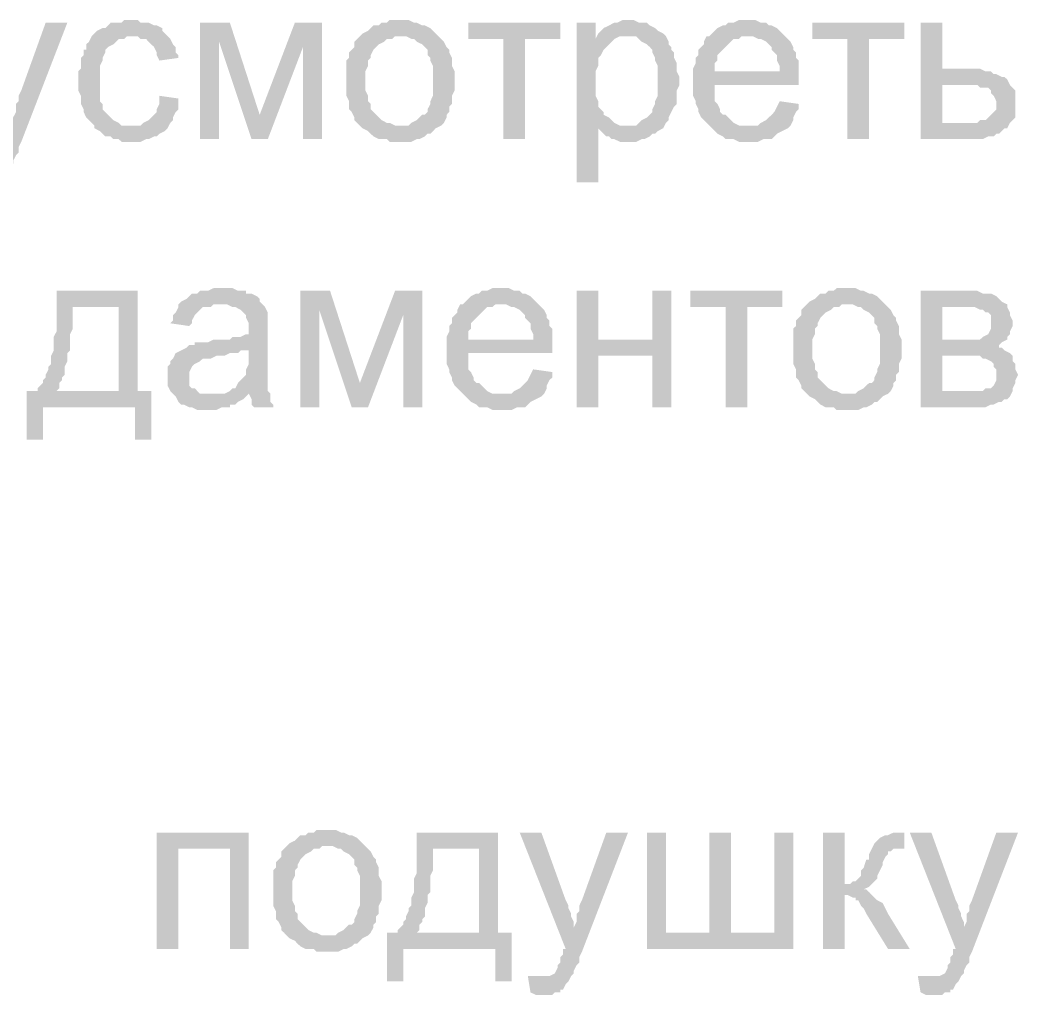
# Model space of a CAD drawing. Header units: millimetres. Extents: x -383313 to -161684, y -117025 to 99224.
# Drawn here: x -335871 to -334311, y -32438 to -30914 of the extents above; entities that cross this region are included whole.
import ezdxf

# ---------------------------------------------------------------- set-up
doc = ezdxf.new("R2010")
doc.units = ezdxf.units.MM
doc.header["$MEASUREMENT"] = 0
doc.layers.add('PDF_Solid Fills', color=7, linetype='Continuous')

# ---------------------------------------------------------------- blocks, each defined once
blk = doc.blocks.new('A$Cf5759c35')
at = {"layer": 'PDF_Solid Fills'}
for points in [[(22766.7, -12649.2), (22754, -12649.2), (22749.8, -12653.4), (22732.8, -12653.4), (22728.6, -12657.7), (22724.4, -12661.9), (22720.1, -12661.9), (22711.7, -12666.1), (22707.4, -12670.4), (22703.2, -12674.6), (22699, -12683.1), (22694.7, -12687.3), (22694.7, -12695.8), (22690.5, -12695.8), (22690.5, -12704.2), (22686.3, -12708.5), (22686.3, -12716.9), (22686.3, -12725.4), (22682, -12729.6), (22682, -12738.1), (22682, -12746.6), (22682, -12755), (22682, -12759.3), (22686.3, -12767.7), (22686.3, -12776.2), (22686.3, -12780.4), (22690.5, -12788.9), (22690.5, -12793.1), (22694.7, -12801.6), (22699, -12805.8), (22703.2, -12810.1), (22707.4, -12814.3), (22766.7, -12814.3), (22762.5, -12814.3), (22758.2, -12814.3), (22749.8, -12814.3), (22745.5, -12810.1), (22737.1, -12805.8), (22732.8, -12801.6), (22728.6, -12797.4), (22728.6, -12797.4), (22724.4, -12793.1), (22720.1, -12788.9), (22720.1, -12780.4), (22715.9, -12776.2), (22715.9, -12767.7), (22715.9, -12763.5), (22715.9, -12755), (22715.9, -12746.6), (22715.9, -12742.3), (22715.9, -12733.9), (22715.9, -12725.4), (22715.9, -12721.2), (22720.1, -12712.7), (22720.1, -12708.5), (22724.4, -12700), (22724.4, -12695.8), (22728.6, -12691.5), (22728.6, -12691.5), (22737.1, -12687.3), (22741.3, -12683.1), (22745.5, -12678.8), (22754, -12678.8), (22758.2, -12674.6), (22766.7, -12674.6), (22821.7, -12674.6), (22817.5, -12670.4), (22813.3, -12666.1), (22813.3, -12661.9), (22804.8, -12657.7), (22800.6, -12657.7), (22792.1, -12653.4), (22787.9, -12653.4), (22779.4, -12653.4), (22775.2, -12649.2)], [(23185.8, -12649.2), (23185.8, -12649.2), (23168.9, -12649.2), (23164.6, -12653.4), (23156.2, -12653.4), (23151.9, -12657.7), (23143.5, -12657.7), (23139.2, -12661.9), (23135, -12666.1), (23126.5, -12670.4), (23126.5, -12670.4), (23122.3, -12674.6), (23185.8, -12674.6), (23185.8, -12674.6), (23194.3, -12674.6), (23202.7, -12678.8), (23207, -12678.8), (23211.2, -12683.1), (23219.7, -12687.3), (23223.9, -12691.5), (23228.1, -12695.8), (23228.1, -12704.2), (23232.4, -12708.5), (23232.4, -12712.7), (23236.6, -12721.2), (23236.6, -12729.6), (23236.6, -12733.9), (23236.6, -12742.3), (23236.6, -12746.6), (23236.6, -12755), (23236.6, -12763.5), (23236.6, -12767.7), (23232.4, -12776.2), (23232.4, -12780.4), (23228.1, -12788.9), (23228.1, -12793.1), (23223.9, -12797.4), (23219.7, -12797.4), (23215.4, -12801.6), (23211.2, -12805.8), (23202.7, -12810.1), (23198.5, -12814.3), (23190, -12814.3), (23185.8, -12814.3), (23122.3, -12814.3), (23126.5, -12818.5), (23135, -12822.8), (23139.2, -12827), (23143.5, -12831.2), (23151.9, -12835.5), (23156.2, -12835.5), (23164.6, -12835.5), (23168.9, -12839.7), (23177.3, -12839.7), (23185.8, -12839.7), (23190, -12839.7), (23194.3, -12839.7), (23202.7, -12839.7), (23211.2, -12835.5), (23215.4, -12835.5), (23223.9, -12831.2), (23228.1, -12827), (23232.4, -12827), (23236.6, -12822.8), (23240.8, -12818.5), (23249.3, -12814.3), (23253.5, -12810.1), (23257.8, -12801.6), (23257.8, -12797.4), (23257.8, -12797.4), (23262, -12793.1), (23262, -12784.7), (23266.2, -12780.4), (23266.2, -12772), (23266.2, -12767.7), (23270.5, -12759.3), (23270.5, -12750.8), (23270.5, -12742.3), (23270.5, -12738.1), (23270.5, -12729.6), (23266.2, -12721.2), (23266.2, -12712.7), (23266.2, -12708.5), (23262, -12700), (23262, -12695.8), (23257.8, -12691.5), (23253.5, -12683.1), (23249.3, -12678.8), (23245.1, -12674.6), (23240.8, -12670.4), (23236.6, -12666.1), (23232.4, -12661.9), (23223.9, -12657.7), (23219.7, -12657.7), (23211.2, -12653.4), (23207, -12653.4), (23198.5, -12649.2), (23194.3, -12649.2)], [(23541.4, -12649.2), (23541.4, -12649.2), (23532.9, -12649.2), (23524.5, -12653.4), (23520.2, -12653.4), (23511.8, -12657.7), (23511.8, -12657.7), (23503.3, -12661.9), (23499.1, -12666.1), (23494.8, -12670.4), (23541.4, -12674.6), (23545.6, -12674.6), (23554.1, -12674.6), (23558.3, -12678.8), (23562.6, -12683.1), (23571, -12687.3), (23575.3, -12691.5), (23579.5, -12695.8), (23579.5, -12700), (23583.7, -12708.5), (23583.7, -12712.7), (23588, -12721.2), (23588, -12725.4), (23588, -12733.9), (23588, -12742.3), (23588, -12746.6), (23588, -12755), (23588, -12763.5), (23588, -12767.7), (23583.7, -12776.2), (23583.7, -12780.4), (23579.5, -12788.9), (23579.5, -12793.1), (23575.3, -12797.4), (23571, -12801.6), (23562.6, -12805.8), (23558.3, -12810.1), (23554.1, -12814.3), (23545.6, -12814.3), (23537.2, -12814.3), (23494.8, -12818.5), (23494.8, -12818.5), (23503.3, -12827), (23507.5, -12831.2), (23511.8, -12831.2), (23516, -12835.5), (23520.2, -12835.5), (23528.7, -12839.7), (23532.9, -12839.7), (23541.4, -12839.7), (23541.4, -12839.7), (23549.9, -12839.7), (23554.1, -12839.7), (23562.6, -12835.5), (23566.8, -12835.5), (23575.3, -12831.2), (23579.5, -12827), (23583.7, -12827), (23588, -12822.8), (23596.4, -12818.5), (23600.7, -12810.1), (23604.9, -12805.8), (23604.9, -12801.6), (23609.1, -12793.1), (23609.1, -12793.1), (23613.4, -12784.7), (23617.6, -12780.4), (23617.6, -12772), (23617.6, -12763.5), (23617.6, -12759.3), (23621.8, -12750.8), (23621.8, -12742.3), (23621.8, -12742.3), (23621.8, -12738.1), (23617.6, -12729.6), (23617.6, -12721.2), (23617.6, -12716.9), (23613.4, -12708.5), (23613.4, -12700), (23609.1, -12695.8), (23609.1, -12691.5), (23604.9, -12687.3), (23604.9, -12683.1), (23600.7, -12674.6), (23596.4, -12670.4), (23588, -12666.1), (23583.7, -12661.9), (23583.7, -12661.9), (23575.3, -12657.7), (23571, -12653.4), (23562.6, -12653.4), (23558.3, -12653.4), (23549.9, -12649.2)], [(23727.7, -12649.2), (23727.7, -12649.2), (23715, -12649.2), (23706.5, -12653.4), (23698, -12653.4), (23693.8, -12657.7), (23689.6, -12657.7), (23681.1, -12661.9), (23676.9, -12666.1), (23672.6, -12670.4), (23668.4, -12674.6), (23727.7, -12674.6), (23731.9, -12674.6), (23736.1, -12674.6), (23744.6, -12678.8), (23748.8, -12678.8), (23757.3, -12683.1), (23761.5, -12687.3), (23765.8, -12691.5), (23765.8, -12695.8), (23770, -12700), (23774.2, -12704.2), (23774.2, -12712.7), (23778.5, -12721.2), (23778.5, -12729.6), (23676.9, -12729.6), (23808.1, -12729.6), (23808.1, -12721.2), (23808.1, -12712.7), (23803.9, -12708.5), (23803.9, -12700), (23799.6, -12695.8), (23799.6, -12691.5), (23795.4, -12683.1), (23791.2, -12678.8), (23786.9, -12674.6), (23782.7, -12670.4), (23778.5, -12666.1), (23774.2, -12661.9), (23765.8, -12657.7), (23761.5, -12657.7), (23757.3, -12653.4), (23748.8, -12653.4), (23740.4, -12649.2), (23736.1, -12649.2)], [(22665.1, -12653.4), (22631.2, -12653.4), (22593.1, -12759.3), (22593.1, -12759.3), (22588.9, -12767.7), (22588.9, -12776.2), (22584.7, -12780.4), (22584.7, -12788.9), (22584.7, -12793.1), (22580.4, -12801.6), (22567.7, -12835.5), (22563.5, -12835.5), (22563.5, -12843.9), (22559.3, -12848.2), (22559.3, -12856.6), (22555, -12860.9), (22555, -12865.1), (22555, -12865.1), (22550.8, -12873.6), (22542.3, -12877.8), (22542.3, -12877.8), (22533.9, -12877.8), (22525.4, -12877.8), (22576.2, -12877.8), (22576.2, -12877.8), (22580.4, -12873.6), (22580.4, -12869.3), (22584.7, -12860.9), (22588.9, -12856.6), (22588.9, -12848.2), (22593.1, -12839.7)], [(22919.1, -12653.4), (22872.5, -12653.4), (22872.5, -12835.5), (22902.2, -12835.5), (22902.2, -12683.1)], [(23063, -12653.4), (23020.7, -12653.4), (22965.7, -12797.4), (22953, -12835.5), (22978.4, -12835.5), (23033.4, -12691.5)], [(23435.6, -12653.4), (23291.6, -12653.4), (23291.6, -12678.8), (23346.7, -12678.8), (23346.7, -12835.5), (23380.5, -12835.5), (23380.5, -12678.8), (23435.6, -12678.8)], [(23490.6, -12653.4), (23461, -12653.4), (23461, -12903.2), (23494.8, -12903.2), (23494.8, -12818.5), (23537.2, -12814.3), (23532.9, -12814.3), (23528.7, -12814.3), (23520.2, -12810.1), (23516, -12805.8), (23511.8, -12801.6), (23503.3, -12797.4), (23503.3, -12793.1), (23499.1, -12788.9), (23494.8, -12784.7), (23494.8, -12776.2), (23490.6, -12767.7), (23490.6, -12763.5), (23490.6, -12755), (23490.6, -12746.6), (23490.6, -12742.3), (23490.6, -12733.9), (23490.6, -12729.6), (23494.8, -12721.2), (23494.8, -12712.7), (23494.8, -12708.5), (23499.1, -12704.2), (23503.3, -12695.8), (23507.5, -12691.5), (23511.8, -12687.3), (23516, -12683.1), (23520.2, -12678.8), (23490.6, -12678.8)], [(23973.2, -12653.4), (23829.3, -12653.4), (23829.3, -12678.8), (23884.3, -12678.8), (23884.3, -12835.5), (23918.2, -12835.5), (23918.2, -12678.8), (23973.2, -12678.8)], [(24032.5, -12653.4), (23998.6, -12653.4), (23998.6, -12835.5), (24096, -12835.5), (24104.4, -12831.2), (24112.9, -12831.2), (24117.1, -12827), (24121.4, -12827), (24125.6, -12822.8), (24129.8, -12818.5), (24134.1, -12818.5), (24138.3, -12810.1), (24032.5, -12810.1), (24032.5, -12750.8), (24066.3, -12750.8), (24138.3, -12750.8), (24134.1, -12742.3), (24129.8, -12738.1), (24125.6, -12738.1), (24117.1, -12733.9), (24112.9, -12733.9), (24108.7, -12729.6), (24100.2, -12729.6), (24091.7, -12725.4), (24087.5, -12725.4), (24079, -12725.4), (24070.6, -12725.4), (24032.5, -12725.4)], [(22821.7, -12674.6), (22766.7, -12674.6), (22775.2, -12674.6), (22779.4, -12678.8), (22787.9, -12678.8), (22792.1, -12683.1), (22796.3, -12687.3), (22800.6, -12691.5), (22804.8, -12700), (22804.8, -12704.2), (22809, -12712.7), (22838.7, -12708.5), (22838.7, -12704.2), (22834.4, -12700), (22834.4, -12691.5), (22830.2, -12687.3), (22826, -12678.8)], [(23122.3, -12674.6), (23118.1, -12678.8), (23113.8, -12683.1), (23113.8, -12691.5), (23109.6, -12695.8), (23105.4, -12700), (23105.4, -12708.5), (23101.1, -12712.7), (23101.1, -12721.2), (23101.1, -12729.6), (23101.1, -12738.1), (23101.1, -12746.6), (23101.1, -12746.6), (23101.1, -12755), (23101.1, -12763.5), (23101.1, -12767.7), (23105.4, -12776.2), (23105.4, -12784.7), (23105.4, -12788.9), (23109.6, -12793.1), (23113.8, -12801.6), (23113.8, -12805.8), (23118.1, -12810.1), (23122.3, -12814.3), (23185.8, -12814.3), (23181.6, -12814.3), (23177.3, -12814.3), (23168.9, -12810.1), (23164.6, -12810.1), (23156.2, -12805.8), (23151.9, -12801.6), (23147.7, -12797.4), (23147.7, -12797.4), (23143.5, -12793.1), (23139.2, -12788.9), (23139.2, -12780.4), (23135, -12776.2), (23135, -12767.7), (23130.8, -12759.3), (23130.8, -12755), (23130.8, -12746.6), (23130.8, -12742.3), (23130.8, -12733.9), (23130.8, -12729.6), (23135, -12721.2), (23135, -12712.7), (23139.2, -12708.5), (23139.2, -12704.2), (23143.5, -12695.8), (23147.7, -12691.5), (23147.7, -12691.5), (23151.9, -12687.3), (23160.4, -12683.1), (23164.6, -12678.8), (23173.1, -12678.8), (23177.3, -12674.6), (23185.8, -12674.6)], [(23494.8, -12670.4), (23490.6, -12678.8), (23520.2, -12678.8), (23528.7, -12674.6), (23532.9, -12674.6), (23541.4, -12674.6)], [(23668.4, -12674.6), (23664.2, -12674.6), (23659.9, -12683.1), (23659.9, -12687.3), (23655.7, -12691.5), (23651.5, -12695.8), (23651.5, -12704.2), (23647.2, -12708.5), (23647.2, -12716.9), (23643, -12725.4), (23643, -12729.6), (23643, -12738.1), (23643, -12746.6), (23643, -12755), (23643, -12759.3), (23643, -12767.7), (23647.2, -12776.2), (23647.2, -12780.4), (23651.5, -12788.9), (23651.5, -12793.1), (23655.7, -12801.6), (23659.9, -12805.8), (23664.2, -12810.1), (23668.4, -12814.3), (23727.7, -12814.3), (23727.7, -12814.3), (23719.2, -12814.3), (23715, -12814.3), (23706.5, -12810.1), (23702.3, -12805.8), (23698, -12801.6), (23693.8, -12797.4), (23689.6, -12797.4), (23685.3, -12793.1), (23685.3, -12788.9), (23681.1, -12780.4), (23676.9, -12776.2), (23676.9, -12767.7), (23676.9, -12759.3), (23676.9, -12750.8), (23808.1, -12750.8), (23808.1, -12750.8), (23808.1, -12746.6), (23808.1, -12738.1), (23808.1, -12729.6), (23676.9, -12729.6), (23676.9, -12725.4), (23676.9, -12716.9), (23681.1, -12712.7), (23681.1, -12704.2), (23685.3, -12700), (23689.6, -12695.8), (23693.8, -12691.5), (23698, -12687.3), (23702.3, -12683.1), (23706.5, -12678.8), (23715, -12678.8), (23719.2, -12674.6), (23727.7, -12674.6)], [(24138.3, -12750.8), (24066.3, -12750.8), (24087.5, -12750.8), (24091.7, -12755), (24100.2, -12755), (24104.4, -12755), (24108.7, -12759.3), (24108.7, -12763.5), (24112.9, -12767.7), (24117.1, -12776.2), (24117.1, -12780.4), (24117.1, -12780.4), (24117.1, -12788.9), (24112.9, -12793.1), (24108.7, -12797.4), (24104.4, -12801.6), (24104.4, -12801.6), (24100.2, -12805.8), (24091.7, -12805.8), (24087.5, -12810.1), (24079, -12810.1), (24070.6, -12810.1), (24062.1, -12810.1), (24032.5, -12810.1), (24138.3, -12810.1), (24142.5, -12805.8), (24146.8, -12801.6), (24146.8, -12793.1), (24146.8, -12788.9), (24146.8, -12780.4), (24146.8, -12780.4), (24146.8, -12772), (24146.8, -12767.7), (24146.8, -12759.3), (24142.5, -12755)], [(22809, -12767.7), (22809, -12780.4), (22804.8, -12788.9), (22804.8, -12793.1), (22800.6, -12797.4), (22796.3, -12801.6), (22792.1, -12805.8), (22783.6, -12810.1), (22779.4, -12814.3), (22770.9, -12814.3), (22766.7, -12814.3), (22707.4, -12814.3), (22707.4, -12818.5), (22715.9, -12822.8), (22720.1, -12827), (22724.4, -12831.2), (22732.8, -12831.2), (22737.1, -12835.5), (22745.5, -12835.5), (22749.8, -12839.7), (22758.2, -12839.7), (22766.7, -12839.7), (22770.9, -12839.7), (22779.4, -12839.7), (22787.9, -12835.5), (22792.1, -12835.5), (22800.6, -12831.2), (22804.8, -12831.2), (22809, -12827), (22817.5, -12822.8), (22817.5, -12822.8), (22821.7, -12818.5), (22826, -12810.1), (22830.2, -12805.8), (22830.2, -12801.6), (22834.4, -12793.1), (22838.7, -12788.9), (22838.7, -12780.4), (22838.7, -12772)], [(23778.5, -12776.2), (23778.5, -12776.2), (23774.2, -12784.7), (23770, -12793.1), (23765.8, -12797.4), (23761.5, -12801.6), (23757.3, -12805.8), (23757.3, -12805.8), (23748.8, -12810.1), (23744.6, -12814.3), (23736.1, -12814.3), (23727.7, -12814.3), (23668.4, -12814.3), (23668.4, -12814.3), (23672.6, -12818.5), (23676.9, -12822.8), (23681.1, -12827), (23689.6, -12831.2), (23693.8, -12835.5), (23702.3, -12835.5), (23706.5, -12835.5), (23715, -12839.7), (23723.4, -12839.7), (23727.7, -12839.7), (23727.7, -12839.7), (23736.1, -12839.7), (23744.6, -12839.7), (23753.1, -12835.5), (23757.3, -12835.5), (23765.8, -12835.5), (23770, -12831.2), (23774.2, -12827), (23782.7, -12822.8), (23782.7, -12822.8), (23791.2, -12818.5), (23795.4, -12814.3), (23799.6, -12805.8), (23799.6, -12801.6), (23803.9, -12793.1), (23808.1, -12788.9), (23808.1, -12780.4)], [(22775.2, -13072.5), (22648.2, -13072.5), (22648.2, -13097.9), (22745.5, -13097.9), (22745.5, -13229.2), (22648.2, -13229.2), (22618.5, -13229.2), (22601.6, -13229.2), (22601.6, -13305.4), (22627, -13305.4), (22627, -13254.6), (22770.9, -13254.6), (22796.3, -13229.2), (22775.2, -13229.2)], [(22910.6, -13068.3), (22910.6, -13068.3), (22893.7, -13068.3), (22885.2, -13072.5), (22881, -13072.5), (22872.5, -13072.5), (22868.3, -13076.8), (22859.8, -13076.8), (22855.6, -13081), (22851.4, -13085.2), (22842.9, -13089.5), (22838.7, -13093.7), (22902.2, -13093.7), (22906.4, -13093.7), (22914.9, -13093.7), (22923.3, -13097.9), (22927.6, -13097.9), (22936, -13102.2), (22940.3, -13106.4), (22940.3, -13106.4), (22944.5, -13110.6), (22944.5, -13114.9), (22948.7, -13123.3), (22948.7, -13131.8), (22948.7, -13131.8), (22948.7, -13140.3), (22944.5, -13140.3), (22936, -13144.5), (22931.8, -13144.5), (22923.3, -13144.5), (22919.1, -13148.7), (22910.6, -13148.7), (22902.2, -13148.7), (22893.7, -13148.7), (22885.2, -13153), (22876.8, -13153), (22872.5, -13153), (22864.1, -13153), (22864.1, -13157.2), (22855.6, -13157.2), (22851.4, -13161.4), (22948.7, -13165.7), (22948.7, -13174.1), (22948.7, -13178.4), (22948.7, -13186.8), (22944.5, -13195.3), (22944.5, -13199.5), (22944.5, -13203.8), (22940.3, -13208), (22936, -13212.2), (22931.8, -13216.5), (22927.6, -13224.9), (22923.3, -13224.9), (22919.1, -13229.2), (22910.6, -13233.4), (22948.7, -13233.4), (22948.7, -13233.4), (22953, -13241.9), (22953, -13250.3), (22957.2, -13254.6), (22986.8, -13254.6), (22986.8, -13250.3), (22982.6, -13246.1), (22982.6, -13237.6), (22982.6, -13233.4), (22978.4, -13229.2), (22978.4, -13224.9), (22978.4, -13220.7), (22978.4, -13216.5), (22978.4, -13208), (22978.4, -13199.5), (22978.4, -13191.1), (22978.4, -13178.4), (22978.4, -13136), (22978.4, -13136), (22978.4, -13127.6), (22978.4, -13119.1), (22978.4, -13114.9), (22978.4, -13110.6), (22978.4, -13106.4), (22974.1, -13097.9), (22969.9, -13093.7), (22965.7, -13089.5), (22965.7, -13085.2), (22961.4, -13081), (22953, -13076.8), (22944.5, -13076.8), (22944.5, -13072.5), (22936, -13072.5), (22931.8, -13072.5), (22923.3, -13068.3), (22914.9, -13068.3)], [(23075.7, -13072.5), (23029.2, -13072.5), (23029.2, -13254.6), (23058.8, -13254.6), (23058.8, -13102.2)], [(23219.7, -13072.5), (23177.3, -13072.5), (23122.3, -13216.5), (23109.6, -13254.6), (23135, -13254.6), (23190, -13110.6)], [(23342.4, -13068.3), (23342.4, -13068.3), (23329.7, -13068.3), (23321.3, -13072.5), (23312.8, -13072.5), (23308.6, -13076.8), (23304.3, -13076.8), (23295.9, -13081), (23291.6, -13085.2), (23287.4, -13089.5), (23283.2, -13093.7), (23342.4, -13093.7), (23346.7, -13093.7), (23350.9, -13093.7), (23359.4, -13097.9), (23363.6, -13097.9), (23372.1, -13102.2), (23376.3, -13106.4), (23380.5, -13110.6), (23380.5, -13114.9), (23384.8, -13119.1), (23389, -13123.3), (23389, -13131.8), (23393.2, -13140.3), (23393.2, -13148.7), (23291.6, -13148.7), (23422.9, -13148.7), (23422.9, -13140.3), (23422.9, -13131.8), (23418.6, -13127.6), (23418.6, -13119.1), (23414.4, -13114.9), (23414.4, -13110.6), (23410.2, -13102.2), (23405.9, -13097.9), (23401.7, -13093.7), (23397.5, -13089.5), (23393.2, -13085.2), (23389, -13081), (23380.5, -13076.8), (23376.3, -13076.8), (23372.1, -13072.5), (23363.6, -13072.5), (23355.1, -13068.3), (23350.9, -13068.3)], [(23494.8, -13072.5), (23461, -13072.5), (23461, -13254.6), (23494.8, -13254.6), (23494.8, -13174.1), (23579.5, -13174.1), (23494.8, -13148.7)], [(23609.1, -13072.5), (23579.5, -13072.5), (23579.5, -13148.7), (23494.8, -13148.7), (23579.5, -13174.1), (23579.5, -13254.6), (23609.1, -13254.6)], [(23782.7, -13072.5), (23638.8, -13072.5), (23638.8, -13097.9), (23693.8, -13097.9), (23693.8, -13254.6), (23727.7, -13254.6), (23727.7, -13097.9), (23782.7, -13097.9)], [(23884.3, -13068.3), (23884.3, -13068.3), (23867.4, -13068.3), (23863.1, -13072.5), (23854.7, -13072.5), (23850.4, -13076.8), (23842, -13076.8), (23837.7, -13081), (23833.5, -13085.2), (23825, -13089.5), (23825, -13089.5), (23820.8, -13093.7), (23884.3, -13093.7), (23884.3, -13093.7), (23892.8, -13093.7), (23901.2, -13097.9), (23905.5, -13097.9), (23909.7, -13102.2), (23918.2, -13106.4), (23922.4, -13110.6), (23926.6, -13114.9), (23926.6, -13123.3), (23930.9, -13127.6), (23930.9, -13131.8), (23935.1, -13140.3), (23935.1, -13148.7), (23935.1, -13153), (23935.1, -13161.4), (23935.1, -13165.7), (23935.1, -13174.1), (23935.1, -13182.6), (23935.1, -13186.8), (23930.9, -13195.3), (23930.9, -13199.5), (23926.6, -13208), (23926.6, -13212.2), (23922.4, -13216.5), (23918.2, -13216.5), (23913.9, -13220.7), (23909.7, -13224.9), (23901.2, -13229.2), (23897, -13233.4), (23888.5, -13233.4), (23884.3, -13233.4), (23820.8, -13233.4), (23825, -13237.6), (23833.5, -13241.9), (23837.7, -13246.1), (23842, -13250.3), (23850.4, -13254.6), (23854.7, -13254.6), (23863.1, -13254.6), (23867.4, -13258.8), (23875.8, -13258.8), (23884.3, -13258.8), (23888.5, -13258.8), (23892.8, -13258.8), (23901.2, -13258.8), (23909.7, -13254.6), (23913.9, -13254.6), (23922.4, -13250.3), (23926.6, -13246.1), (23930.9, -13246.1), (23935.1, -13241.9), (23939.3, -13237.6), (23947.8, -13233.4), (23952, -13229.2), (23956.3, -13220.7), (23956.3, -13216.5), (23956.3, -13216.5), (23960.5, -13212.2), (23960.5, -13203.8), (23964.7, -13199.5), (23964.7, -13191.1), (23964.7, -13186.8), (23969, -13178.4), (23969, -13169.9), (23969, -13161.4), (23969, -13157.2), (23969, -13148.7), (23964.7, -13140.3), (23964.7, -13131.8), (23964.7, -13127.6), (23960.5, -13119.1), (23960.5, -13114.9), (23956.3, -13110.6), (23952, -13102.2), (23947.8, -13097.9), (23943.6, -13093.7), (23939.3, -13089.5), (23935.1, -13085.2), (23930.9, -13081), (23922.4, -13076.8), (23918.2, -13076.8), (23909.7, -13072.5), (23905.5, -13072.5), (23897, -13068.3), (23892.8, -13068.3)], [(24070.6, -13072.5), (23998.6, -13072.5), (23998.6, -13254.6), (24100.2, -13254.6), (24108.7, -13250.3), (24112.9, -13250.3), (24121.4, -13246.1), (24125.6, -13246.1), (24129.8, -13241.9), (24134.1, -13241.9), (24138.3, -13237.6), (24142.5, -13229.2), (24032.5, -13229.2), (24032.5, -13174.1), (24070.6, -13174.1), (24138.3, -13169.9), (24129.8, -13165.7), (24125.6, -13161.4), (24121.4, -13161.4), (24121.4, -13157.2), (24125.6, -13153), (24032.5, -13148.7), (24032.5, -13097.9), (24066.3, -13097.9), (24134.1, -13093.7), (24125.6, -13089.5), (24121.4, -13085.2), (24117.1, -13081), (24108.7, -13076.8), (24108.7, -13076.8), (24100.2, -13076.8), (24096, -13076.8), (24087.5, -13072.5), (24079, -13072.5)], [(22648.2, -13097.9), (22648.2, -13136), (22643.9, -13144.5), (22643.9, -13165.7), (22639.7, -13174.1), (22639.7, -13178.4), (22639.7, -13186.8), (22635.5, -13191.1), (22635.5, -13195.3), (22631.2, -13203.8), (22631.2, -13208), (22627, -13212.2), (22627, -13216.5), (22622.8, -13220.7), (22618.5, -13224.9), (22618.5, -13229.2), (22648.2, -13229.2), (22648.2, -13229.2), (22652.4, -13224.9), (22652.4, -13216.5), (22656.6, -13212.2), (22656.6, -13208), (22660.9, -13203.8), (22660.9, -13195.3), (22660.9, -13191.1), (22665.1, -13182.6), (22665.1, -13178.4), (22665.1, -13169.9), (22669.3, -13165.7), (22669.3, -13157.2), (22669.3, -13148.7), (22669.3, -13140.3), (22673.6, -13131.8), (22673.6, -13123.3), (22673.6, -13114.9), (22673.6, -13106.4), (22673.6, -13097.9), (22745.5, -13097.9)], [(22838.7, -13093.7), (22838.7, -13097.9), (22834.4, -13106.4), (22830.2, -13110.6), (22830.2, -13119.1), (22826, -13123.3), (22855.6, -13127.6), (22859.8, -13123.3), (22859.8, -13119.1), (22864.1, -13110.6), (22868.3, -13106.4), (22872.5, -13102.2), (22876.8, -13097.9), (22881, -13097.9), (22889.5, -13097.9), (22893.7, -13093.7), (22902.2, -13093.7)], [(23283.2, -13093.7), (23278.9, -13093.7), (23274.7, -13102.2), (23274.7, -13106.4), (23270.5, -13110.6), (23266.2, -13114.9), (23266.2, -13123.3), (23262, -13127.6), (23262, -13136), (23257.8, -13144.5), (23257.8, -13148.7), (23257.8, -13157.2), (23257.8, -13165.7), (23257.8, -13174.1), (23257.8, -13178.4), (23257.8, -13186.8), (23262, -13195.3), (23262, -13199.5), (23266.2, -13208), (23266.2, -13212.2), (23270.5, -13220.7), (23274.7, -13224.9), (23278.9, -13229.2), (23283.2, -13233.4), (23342.4, -13233.4), (23342.4, -13233.4), (23334, -13233.4), (23329.7, -13233.4), (23321.3, -13229.2), (23317, -13224.9), (23312.8, -13220.7), (23308.6, -13216.5), (23304.3, -13216.5), (23300.1, -13212.2), (23300.1, -13208), (23295.9, -13199.5), (23291.6, -13195.3), (23291.6, -13186.8), (23291.6, -13178.4), (23291.6, -13169.9), (23422.9, -13169.9), (23422.9, -13169.9), (23422.9, -13165.7), (23422.9, -13157.2), (23422.9, -13148.7), (23291.6, -13148.7), (23291.6, -13144.5), (23291.6, -13136), (23295.9, -13131.8), (23295.9, -13123.3), (23300.1, -13119.1), (23304.3, -13114.9), (23308.6, -13110.6), (23312.8, -13106.4), (23317, -13102.2), (23321.3, -13097.9), (23329.7, -13097.9), (23334, -13093.7), (23342.4, -13093.7)], [(23820.8, -13093.7), (23816.6, -13097.9), (23812.3, -13102.2), (23812.3, -13110.6), (23808.1, -13114.9), (23803.9, -13119.1), (23803.9, -13127.6), (23799.6, -13131.8), (23799.6, -13140.3), (23799.6, -13148.7), (23799.6, -13157.2), (23799.6, -13165.7), (23799.6, -13165.7), (23799.6, -13174.1), (23799.6, -13182.6), (23799.6, -13186.8), (23803.9, -13195.3), (23803.9, -13203.8), (23803.9, -13208), (23808.1, -13212.2), (23812.3, -13220.7), (23812.3, -13224.9), (23816.6, -13229.2), (23820.8, -13233.4), (23884.3, -13233.4), (23880.1, -13233.4), (23875.8, -13233.4), (23867.4, -13229.2), (23863.1, -13229.2), (23854.7, -13224.9), (23850.4, -13220.7), (23846.2, -13216.5), (23846.2, -13216.5), (23842, -13212.2), (23837.7, -13208), (23837.7, -13199.5), (23833.5, -13195.3), (23833.5, -13186.8), (23829.3, -13178.4), (23829.3, -13174.1), (23829.3, -13165.7), (23829.3, -13161.4), (23829.3, -13153), (23829.3, -13148.7), (23833.5, -13140.3), (23833.5, -13131.8), (23837.7, -13127.6), (23837.7, -13123.3), (23842, -13114.9), (23846.2, -13110.6), (23846.2, -13110.6), (23850.4, -13106.4), (23858.9, -13102.2), (23863.1, -13097.9), (23871.6, -13097.9), (23875.8, -13093.7), (23884.3, -13093.7)], [(24134.1, -13093.7), (24066.3, -13097.9), (24066.3, -13097.9), (24083.3, -13097.9), (24091.7, -13102.2), (24096, -13102.2), (24100.2, -13106.4), (24104.4, -13106.4), (24108.7, -13110.6), (24108.7, -13119.1), (24108.7, -13123.3), (24108.7, -13127.6), (24108.7, -13131.8), (24104.4, -13140.3), (24104.4, -13140.3), (24096, -13144.5), (24091.7, -13148.7), (24087.5, -13148.7), (24079, -13148.7), (24074.8, -13148.7), (24062.1, -13148.7), (24032.5, -13148.7), (24125.6, -13153), (24134.1, -13148.7), (24134.1, -13144.5), (24138.3, -13140.3), (24138.3, -13136), (24142.5, -13127.6), (24142.5, -13123.3), (24142.5, -13119.1), (24138.3, -13110.6), (24138.3, -13106.4), (24134.1, -13097.9)], [(22851.4, -13161.4), (22842.9, -13165.7), (22842.9, -13165.7), (22834.4, -13169.9), (22830.2, -13178.4), (22826, -13182.6), (22826, -13186.8), (22821.7, -13191.1), (22821.7, -13199.5), (22821.7, -13208), (22821.7, -13208), (22821.7, -13216.5), (22821.7, -13220.7), (22826, -13229.2), (22830.2, -13233.4), (22834.4, -13237.6), (22838.7, -13246.1), (22838.7, -13246.1), (22842.9, -13250.3), (22847.1, -13250.3), (22855.6, -13254.6), (22859.8, -13254.6), (22868.3, -13258.8), (22876.8, -13258.8), (22885.2, -13258.8), (22889.5, -13258.8), (22897.9, -13258.8), (22906.4, -13254.6), (22910.6, -13254.6), (22919.1, -13254.6), (22919.1, -13250.3), (22927.6, -13250.3), (22931.8, -13246.1), (22940.3, -13241.9), (22944.5, -13237.6), (22889.5, -13233.4), (22889.5, -13233.4), (22881, -13233.4), (22872.5, -13233.4), (22868.3, -13229.2), (22864.1, -13224.9), (22859.8, -13224.9), (22855.6, -13220.7), (22855.6, -13212.2), (22855.6, -13208), (22855.6, -13203.8), (22855.6, -13199.5), (22859.8, -13191.1), (22859.8, -13191.1), (22864.1, -13186.8), (22872.5, -13182.6), (22876.8, -13178.4), (22881, -13178.4), (22889.5, -13178.4), (22897.9, -13174.1), (22902.2, -13174.1), (22910.6, -13174.1), (22919.1, -13169.9), (22923.3, -13169.9), (22931.8, -13169.9), (22936, -13165.7), (22944.5, -13165.7), (22948.7, -13165.7)], [(24138.3, -13169.9), (24070.6, -13174.1), (24070.6, -13174.1), (24091.7, -13174.1), (24096, -13178.4), (24100.2, -13178.4), (24108.7, -13182.6), (24112.9, -13186.8), (24112.9, -13191.1), (24117.1, -13195.3), (24117.1, -13203.8), (24117.1, -13208), (24117.1, -13212.2), (24112.9, -13220.7), (24108.7, -13224.9), (24104.4, -13224.9), (24100.2, -13224.9), (24096, -13229.2), (24087.5, -13229.2), (24079, -13229.2), (24070.6, -13229.2), (24032.5, -13229.2), (24142.5, -13229.2), (24142.5, -13224.9), (24146.8, -13216.5), (24146.8, -13212.2), (24151, -13203.8), (24151, -13203.8), (24146.8, -13195.3), (24146.8, -13186.8), (24142.5, -13182.6), (24142.5, -13174.1)], [(23393.2, -13195.3), (23393.2, -13195.3), (23389, -13203.8), (23384.8, -13212.2), (23380.5, -13216.5), (23376.3, -13220.7), (23372.1, -13224.9), (23372.1, -13224.9), (23363.6, -13229.2), (23359.4, -13233.4), (23350.9, -13233.4), (23342.4, -13233.4), (23283.2, -13233.4), (23283.2, -13233.4), (23287.4, -13237.6), (23291.6, -13241.9), (23295.9, -13246.1), (23304.3, -13250.3), (23308.6, -13254.6), (23317, -13254.6), (23321.3, -13254.6), (23329.7, -13258.8), (23338.2, -13258.8), (23342.4, -13258.8), (23342.4, -13258.8), (23350.9, -13258.8), (23359.4, -13258.8), (23367.8, -13254.6), (23372.1, -13254.6), (23380.5, -13254.6), (23384.8, -13250.3), (23389, -13246.1), (23397.5, -13241.9), (23397.5, -13241.9), (23405.9, -13237.6), (23410.2, -13233.4), (23414.4, -13224.9), (23414.4, -13220.7), (23418.6, -13212.2), (23422.9, -13208), (23422.9, -13199.5)], [(23071.5, -13915), (23071.5, -13915), (23054.6, -13915), (23050.3, -13919.2), (23041.9, -13919.2), (23037.6, -13923.4), (23029.2, -13923.4), (23024.9, -13927.7), (23020.7, -13931.9), (23012.2, -13936.1), (23012.2, -13936.1), (23008, -13940.4), (23071.5, -13940.4), (23071.5, -13940.4), (23080, -13940.4), (23088.4, -13944.6), (23092.7, -13944.6), (23096.9, -13948.8), (23105.4, -13953.1), (23109.6, -13957.3), (23113.8, -13961.5), (23113.8, -13970), (23118.1, -13974.2), (23118.1, -13978.5), (23122.3, -13986.9), (23122.3, -13995.4), (23122.3, -13999.6), (23122.3, -14008.1), (23122.3, -14012.3), (23122.3, -14020.8), (23122.3, -14029.3), (23122.3, -14033.5), (23118.1, -14042), (23118.1, -14046.2), (23113.8, -14054.7), (23113.8, -14058.9), (23109.6, -14063.1), (23105.4, -14063.1), (23101.1, -14067.4), (23096.9, -14071.6), (23088.4, -14075.8), (23084.2, -14080.1), (23075.7, -14080.1), (23071.5, -14080.1), (23008, -14080.1), (23012.2, -14084.3), (23020.7, -14088.5), (23024.9, -14092.8), (23029.2, -14097), (23037.6, -14101.2), (23041.9, -14101.2), (23050.3, -14101.2), (23054.6, -14105.5), (23063, -14105.5), (23071.5, -14105.5), (23075.7, -14105.5), (23080, -14105.5), (23088.4, -14105.5), (23096.9, -14101.2), (23101.1, -14101.2), (23109.6, -14097), (23113.8, -14092.8), (23118.1, -14092.8), (23122.3, -14088.5), (23126.5, -14084.3), (23135, -14080.1), (23139.2, -14075.8), (23143.5, -14067.4), (23143.5, -14063.1), (23143.5, -14063.1), (23147.7, -14058.9), (23147.7, -14050.4), (23151.9, -14046.2), (23151.9, -14037.7), (23151.9, -14033.5), (23156.2, -14025), (23156.2, -14016.6), (23156.2, -14008.1), (23156.2, -14003.9), (23156.2, -13995.4), (23151.9, -13986.9), (23151.9, -13978.5), (23151.9, -13974.2), (23147.7, -13965.8), (23147.7, -13961.5), (23143.5, -13957.3), (23139.2, -13948.8), (23135, -13944.6), (23130.8, -13940.4), (23126.5, -13936.1), (23122.3, -13931.9), (23118.1, -13927.7), (23109.6, -13923.4), (23105.4, -13923.4), (23096.9, -13919.2), (23092.7, -13919.2), (23084.2, -13915), (23080, -13915)], [(22948.7, -13919.2), (22804.8, -13919.2), (22804.8, -14101.2), (22838.7, -14101.2), (22838.7, -13944.6), (22919.1, -13944.6)], [(23338.2, -13919.2), (23211.2, -13919.2), (23211.2, -13944.6), (23308.6, -13944.6), (23308.6, -14075.8), (23211.2, -14075.8), (23181.6, -14075.8), (23164.6, -14075.8), (23164.6, -14152), (23190, -14152), (23190, -14101.2), (23334, -14101.2), (23359.4, -14075.8), (23338.2, -14075.8)], [(23405.9, -13919.2), (23372.1, -13919.2), (23444, -14101.2), (23456.7, -14067.4), (23456.7, -14063.1), (23456.7, -14058.9), (23452.5, -14050.4), (23452.5, -14046.2), (23448.3, -14037.7), (23448.3, -14033.5), (23444, -14025)], [(23541.4, -13919.2), (23507.5, -13919.2), (23469.4, -14025), (23469.4, -14025), (23465.2, -14033.5), (23465.2, -14042), (23461, -14046.2), (23461, -14054.7), (23461, -14058.9), (23456.7, -14067.4), (23444, -14101.2), (23439.8, -14101.2), (23439.8, -14109.7), (23435.6, -14113.9), (23435.6, -14122.4), (23431.3, -14126.6), (23431.3, -14130.9), (23431.3, -14130.9), (23427.1, -14139.3), (23418.6, -14143.6), (23418.6, -14143.6), (23410.2, -14143.6), (23401.7, -14143.6), (23452.5, -14143.6), (23452.5, -14143.6), (23456.7, -14139.3), (23456.7, -14135.1), (23461, -14126.6), (23465.2, -14122.4), (23465.2, -14113.9), (23469.4, -14105.5)], [(23600.7, -13919.2), (23571, -13919.2), (23571, -14101.2), (23702.3, -14075.8), (23600.7, -14075.8)], [(23799.6, -13919.2), (23770, -13919.2), (23770, -14075.8), (23702.3, -14075.8), (23571, -14101.2), (23799.6, -14101.2)], [(23702.3, -13919.2), (23668.4, -13919.2), (23668.4, -14075.8), (23600.7, -14075.8), (23702.3, -14075.8)], [(23880.1, -13919.2), (23846.2, -13919.2), (23846.2, -14101.2), (23880.1, -14101.2), (23880.1, -14016.6), (23922.4, -14016.6), (23918.2, -14012.3), (23913.9, -14008.1), (23909.7, -14008.1), (23909.7, -14008.1), (23918.2, -14003.9), (23922.4, -13999.6), (23880.1, -13999.6)], [(23973.2, -13919.2), (23956.3, -13919.2), (23947.8, -13923.4), (23943.6, -13923.4), (23935.1, -13927.7), (23930.9, -13931.9), (23930.9, -13931.9), (23926.6, -13936.1), (23922.4, -13944.6), (23964.7, -13944.6), (23973.2, -13944.6)], [(24015.5, -13919.2), (23981.7, -13919.2), (24053.6, -14101.2), (24066.3, -14067.4), (24066.3, -14063.1), (24066.3, -14058.9), (24062.1, -14050.4), (24062.1, -14046.2), (24057.9, -14037.7), (24057.9, -14033.5), (24053.6, -14025)], [(24151, -13919.2), (24117.1, -13919.2), (24079, -14025), (24079, -14025), (24074.8, -14033.5), (24074.8, -14042), (24070.6, -14046.2), (24070.6, -14054.7), (24070.6, -14058.9), (24066.3, -14067.4), (24053.6, -14101.2), (24049.4, -14101.2), (24049.4, -14109.7), (24045.2, -14113.9), (24045.2, -14122.4), (24040.9, -14126.6), (24040.9, -14130.9), (24040.9, -14130.9), (24036.7, -14139.3), (24028.2, -14143.6), (24028.2, -14143.6), (24019.8, -14143.6), (24011.3, -14143.6), (24062.1, -14143.6), (24062.1, -14143.6), (24066.3, -14139.3), (24066.3, -14135.1), (24070.6, -14126.6), (24074.8, -14122.4), (24074.8, -14113.9), (24079, -14105.5)], [(23008, -13940.4), (23003.8, -13944.6), (22999.5, -13948.8), (22999.5, -13957.3), (22995.3, -13961.5), (22991.1, -13965.8), (22991.1, -13974.2), (22986.8, -13978.5), (22986.8, -13986.9), (22986.8, -13995.4), (22986.8, -14003.9), (22986.8, -14012.3), (22986.8, -14012.3), (22986.8, -14020.8), (22986.8, -14029.3), (22986.8, -14033.5), (22991.1, -14042), (22991.1, -14050.4), (22991.1, -14054.7), (22995.3, -14058.9), (22999.5, -14067.4), (22999.5, -14071.6), (23003.8, -14075.8), (23008, -14080.1), (23071.5, -14080.1), (23067.3, -14080.1), (23063, -14080.1), (23054.6, -14075.8), (23050.3, -14075.8), (23041.9, -14071.6), (23037.6, -14067.4), (23033.4, -14063.1), (23033.4, -14063.1), (23029.2, -14058.9), (23024.9, -14054.7), (23024.9, -14046.2), (23020.7, -14042), (23020.7, -14033.5), (23016.5, -14025), (23016.5, -14020.8), (23016.5, -14012.3), (23016.5, -14008.1), (23016.5, -13999.6), (23016.5, -13995.4), (23020.7, -13986.9), (23020.7, -13978.5), (23024.9, -13974.2), (23024.9, -13970), (23029.2, -13961.5), (23033.4, -13957.3), (23033.4, -13957.3), (23037.6, -13953.1), (23046.1, -13948.8), (23050.3, -13944.6), (23058.8, -13944.6), (23063, -13940.4), (23071.5, -13940.4)], [(23211.2, -13944.6), (23211.2, -13982.7), (23207, -13991.2), (23207, -14012.3), (23202.7, -14020.8), (23202.7, -14025), (23202.7, -14033.5), (23198.5, -14037.7), (23198.5, -14042), (23194.3, -14050.4), (23194.3, -14054.7), (23190, -14058.9), (23190, -14063.1), (23185.8, -14067.4), (23181.6, -14071.6), (23181.6, -14075.8), (23211.2, -14075.8), (23211.2, -14075.8), (23215.4, -14071.6), (23215.4, -14063.1), (23219.7, -14058.9), (23219.7, -14054.7), (23223.9, -14050.4), (23223.9, -14042), (23223.9, -14037.7), (23228.1, -14029.3), (23228.1, -14025), (23228.1, -14016.6), (23232.4, -14012.3), (23232.4, -14003.9), (23232.4, -13995.4), (23232.4, -13986.9), (23236.6, -13978.5), (23236.6, -13970), (23236.6, -13961.5), (23236.6, -13953.1), (23236.6, -13944.6), (23308.6, -13944.6)], [(23922.4, -13944.6), (23918.2, -13953.1), (23918.2, -13961.5), (23913.9, -13961.5), (23909.7, -13974.2), (23905.5, -13978.5), (23905.5, -13986.9), (23901.2, -13991.2), (23901.2, -13991.2), (23897, -13995.4), (23892.8, -13995.4), (23888.5, -13999.6), (23880.1, -13999.6), (23922.4, -13999.6), (23926.6, -13995.4), (23930.9, -13991.2), (23930.9, -13986.9), (23935.1, -13978.5), (23939.3, -13970), (23939.3, -13965.8), (23943.6, -13957.3), (23947.8, -13953.1), (23947.8, -13948.8), (23952, -13948.8), (23956.3, -13944.6), (23964.7, -13944.6)], [(23922.4, -14016.6), (23880.1, -14016.6), (23884.3, -14016.6), (23892.8, -14020.8), (23897, -14020.8), (23897, -14025), (23901.2, -14025), (23905.5, -14033.5), (23909.7, -14037.7), (23913.9, -14046.2), (23947.8, -14101.2), (23981.7, -14101.2), (23947.8, -14046.2), (23947.8, -14046.2), (23943.6, -14037.7), (23939.3, -14029.3), (23930.9, -14025), (23926.6, -14020.8)], [(23384.8, -14143.6), (23389, -14169), (23397.5, -14173.2), (23422.9, -14173.2), (23427.1, -14169), (23435.6, -14169), (23435.6, -14164.7), (23439.8, -14164.7), (23444, -14156.3), (23448.3, -14152), (23452.5, -14143.6), (23401.7, -14143.6), (23401.7, -14143.6), (23393.2, -14143.6)], [(23994.4, -14143.6), (23998.6, -14169), (24007.1, -14173.2), (24032.5, -14173.2), (24036.7, -14169), (24045.2, -14169), (24045.2, -14164.7), (24049.4, -14164.7), (24053.6, -14156.3), (24057.9, -14152), (24062.1, -14143.6), (24011.3, -14143.6), (24011.3, -14143.6), (24002.8, -14143.6)]]:
    blk.add_hatch(color=8, dxfattribs=at).paths.add_polyline_path(points)
at = {"layer": 'PDF_Solid Fills', "color": 8, "lineweight": 13}
for points in [[(22919.1, -12653.4), (22902.2, -12683.1), (22965.7, -12797.4), (22953, -12835.5)], [(23063, -12653.4), (23033.4, -12691.5), (23063, -12835.5), (23033.4, -12835.5)], [(23075.7, -13072.5), (23058.8, -13102.2), (23122.3, -13216.5), (23109.6, -13254.6)], [(23219.7, -13072.5), (23190, -13110.6), (23219.7, -13254.6), (23190, -13254.6)], [(22796.3, -13229.2), (22770.9, -13254.6), (22796.3, -13305.4), (22770.9, -13305.4)], [(22910.6, -13233.4), (22889.5, -13233.4), (22948.7, -13233.4), (22944.5, -13237.6)], [(22948.7, -13919.2), (22919.1, -13944.6), (22948.7, -14101.2), (22919.1, -14101.2)], [(23359.4, -14075.8), (23334, -14101.2), (23359.4, -14152), (23334, -14152)]]:
    blk.add_solid(points, dxfattribs=at)

msp = doc.modelspace()

# ---------------------------------------------------------------- block references
at = {"ltscale": 100}
msp.add_blockref('A$Cf5759c35', (-358461.97282, -18264.93104), dxfattribs=at)

doc.saveas('drawing.dxf')
